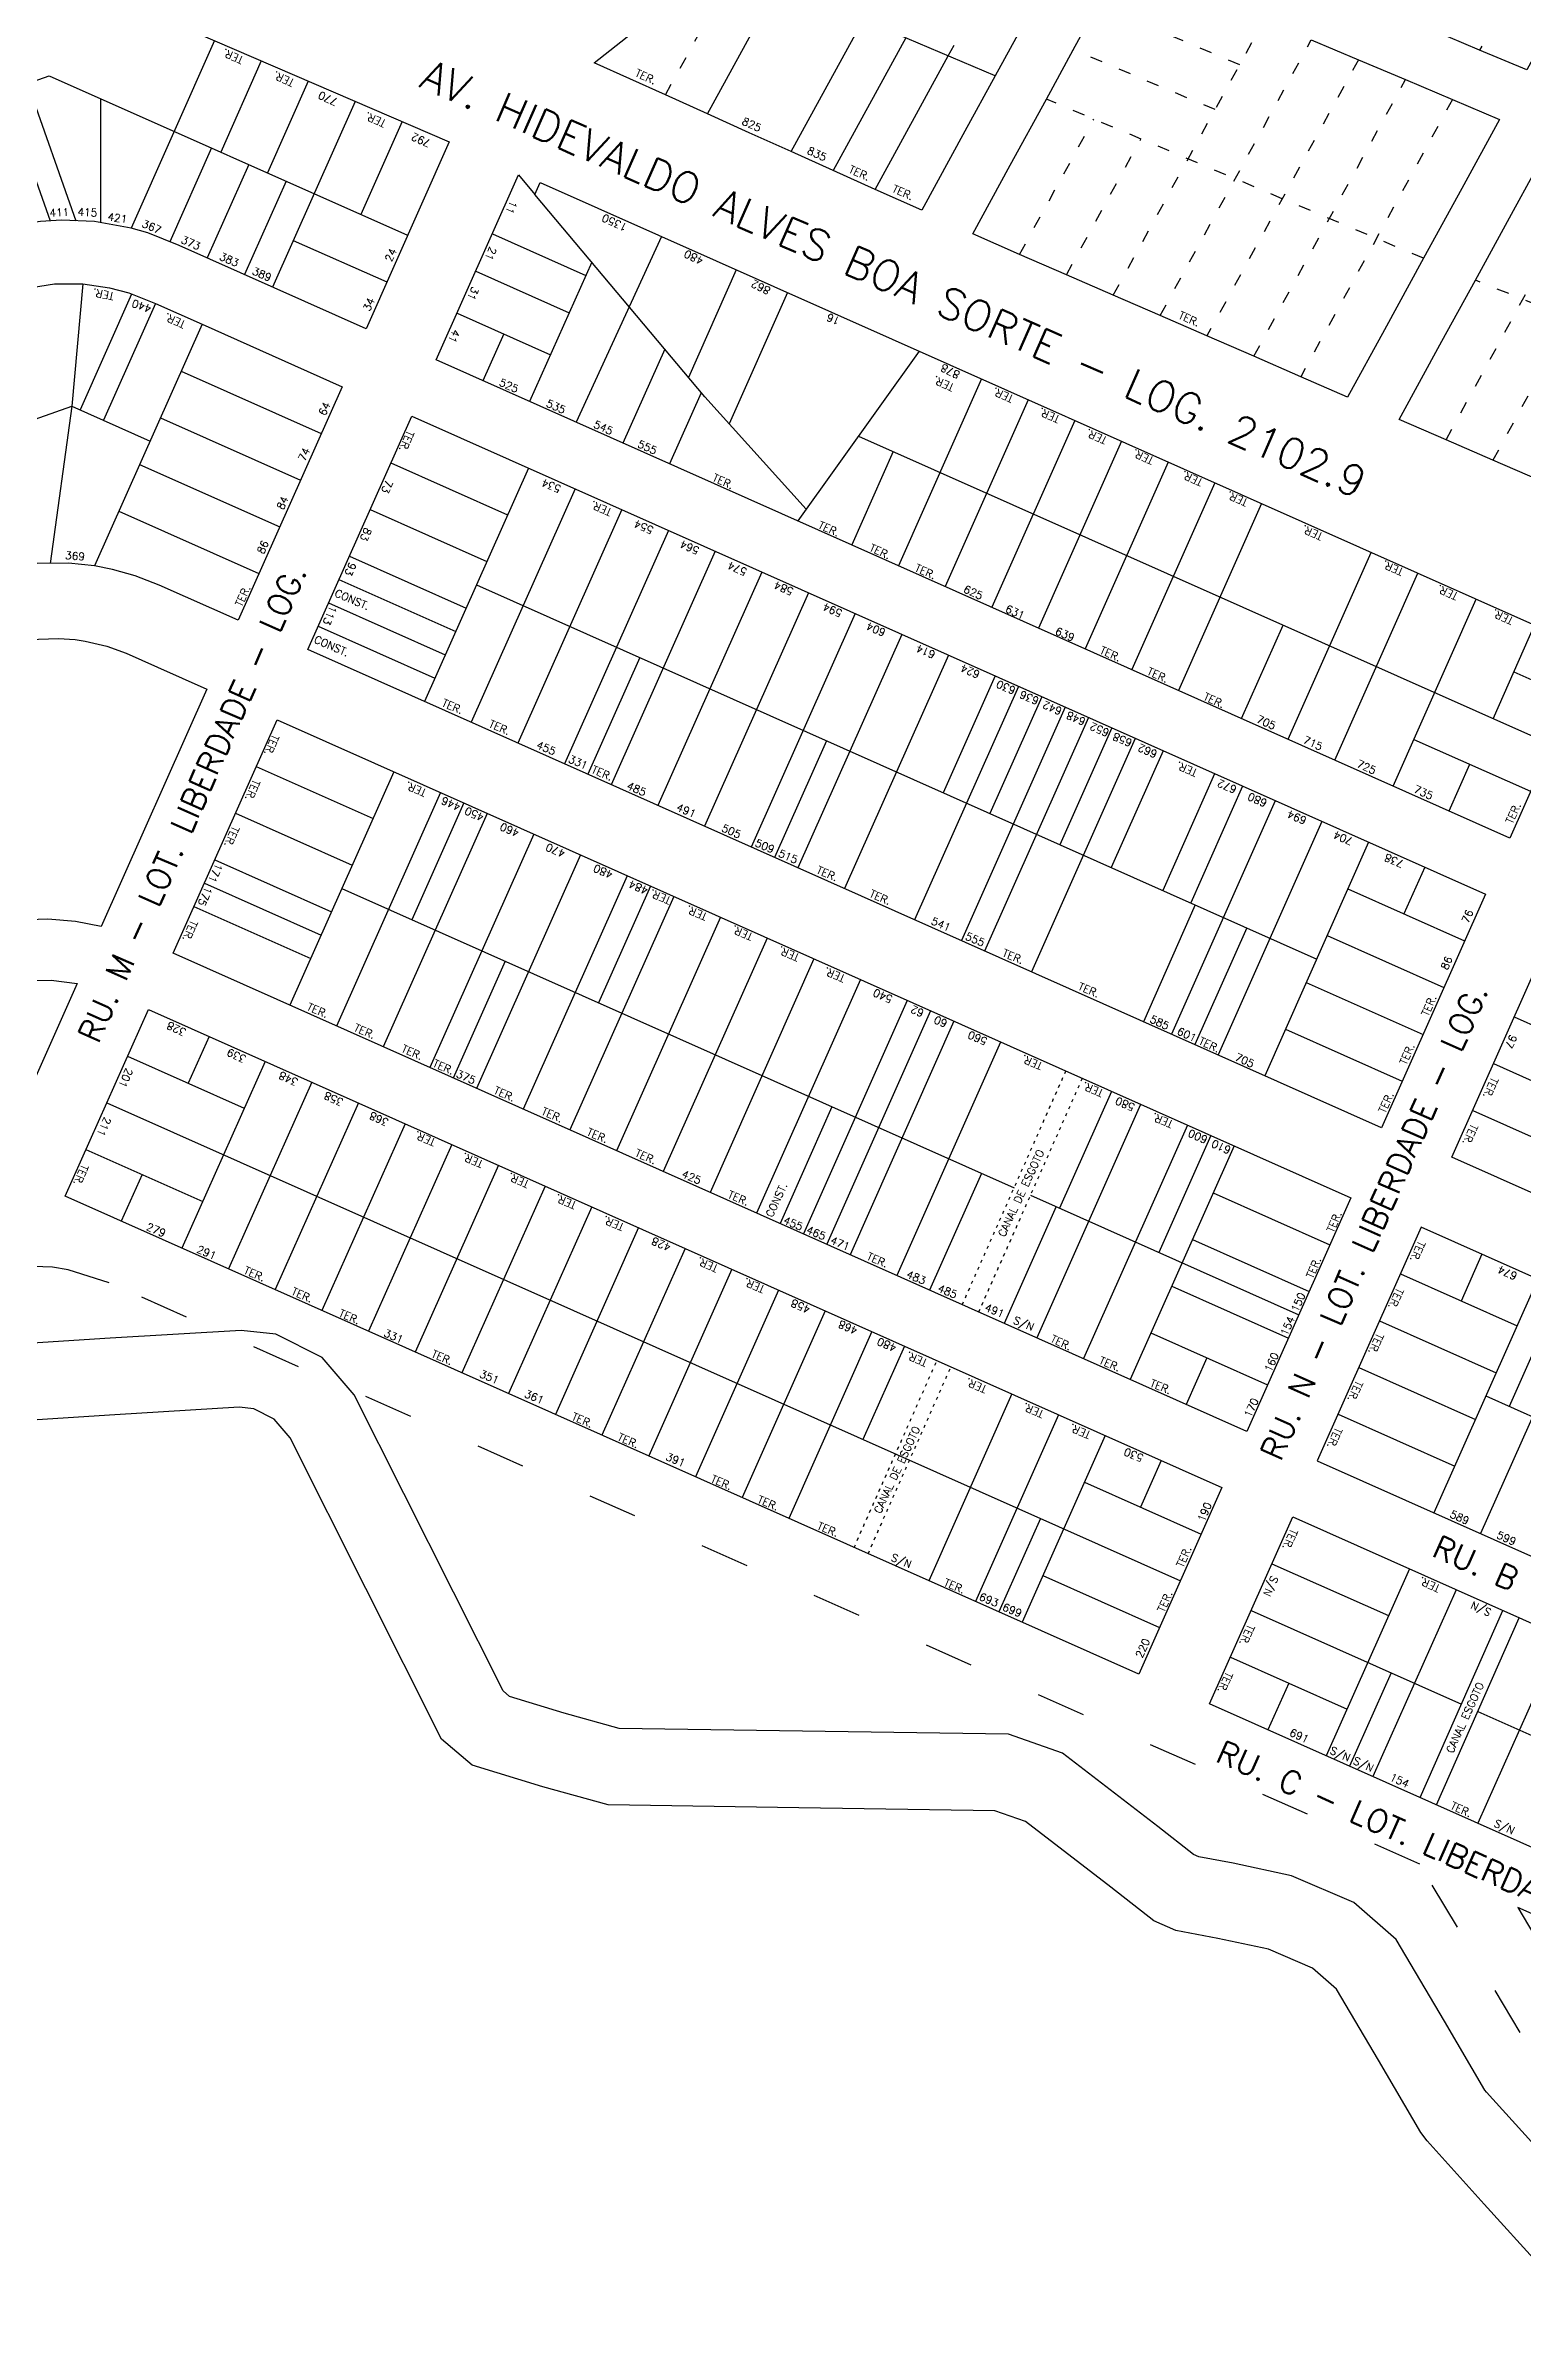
# Model space of a CAD drawing. Extents: x 714896 to 749292, y 8417558 to 8447149.
# Drawn here: x 740977.2 to 741266.2, y 8423920.4 to 8424367.4 of the extents above; entities that cross this region are included whole.
import ezdxf

# ---------------------------------------------------------------- set-up
doc = ezdxf.new("R2010")
doc.units = 0
doc.header["$MEASUREMENT"] = 0
doc.linetypes.add('ACAD_ISO03W100', pattern=[30, 12, -18])
for name, color, linetype in [('LOTE', 7, 'CONTINUOUS'), ('NUM-PORTA', 7, 'CONTINUOUS'), ('QUADRA', 6, 'CONTINUOUS'), ('REFERENCIA', 7, 'CONTINUOUS'), ('TEXTO', 7, 'CONTINUOUS'), ('TEXTODERUA', 3, 'CONTINUOUS')]:
    doc.layers.add(name, color=color, linetype=linetype)
doc.styles.add('ROMANS', font='ROMANS.SHX', dxfattribs={"height": 1.5})

msp = doc.modelspace()

# ---------------------------------------------------------------- linework, layer by layer
at = {"layer": 'LOTE', "color": 7}
for p, q in [((741010.22, 8424368.38, 517.5), (740993.9, 8424331.72, 517.5)), ((740778.8, 8424291.36, 517.5), (740977.9, 8424361.51, 517.5)), ((740977.9, 8424361.51, 517.5), (741048, 8424330.3, 517.5)), ((741019.4, 8424364.42, 517.5), (741011.46, 8424346.57, 517.5)), ((741028.59, 8424360.46, 517.5), (741020.59, 8424342.51, 517.5)), ((740969.16, 8424358.43, 517.5), (740978.08, 8424333.11, 517.5)), ((740973.62, 8424360, 517.5), (740983.08, 8424333.15, 517.5)), ((741037.77, 8424356.5, 517.5), (741021.59, 8424320.17, 517.5)), ((741046.95, 8424352.54, 517.5), (741038.86, 8424334.37, 517.5)), ((741009.63, 8424347.39, 517.5), (741001.47, 8424329.05, 517.5)), ((741016.94, 8424344.13, 517.5), (741008.8, 8424325.86, 517.5)), ((741024.25, 8424340.88, 517.5), (741016.11, 8424322.61, 517.5)), ((741106.2, 8424298.67, 517.5), (741072.94, 8424338.31, 517.5)), ((741025.66, 8424329.3, 517.5), (741043.93, 8424321.17, 517.5)), ((741064.61, 8424330.59, 517.5), (741082.88, 8424322.46, 517.5)), ((741097.73, 8424330.08, 517.5), (741081.04, 8424293.73, 517.5)), ((741084.05, 8424325.07, 517.5), (741071.9, 8424297.79, 517.5)), ((740984.45, 8424320.79, 517.5), (740982.31, 8424296.87, 517.5)), ((741061.36, 8424323.29, 517.5), (741079.63, 8424315.15, 517.5)), ((741112.35, 8424323.57, 517.5), (741102.97, 8424302.51, 517.5)), ((740994.02, 8424318.81, 517.5), (740983.93, 8424296.14, 517.5)), ((740998.66, 8424316.95, 517.5), (740988.49, 8424294.11, 517.5)), ((741122.4, 8424319.1, 517.5), (741110.96, 8424293.4, 517.5)), ((741007.79, 8424312.89, 517.5), (740986.75, 8424265.62, 517.5)), ((741057.7, 8424315.06, 517.5), (741075.97, 8424306.93, 517.5)), ((741066.83, 8424311, 517.5), (741062.77, 8424301.86, 517.5)), ((741098.35, 8424308.02, 517.5), (741090.17, 8424289.66, 517.5)), ((741148.17, 8424307.62, 517.5), (741124.41, 8424274.42, 517.5)), ((741003.72, 8424303.75, 517.5), (741031.13, 8424291.55, 517.5)), ((741160.34, 8424302.2, 517.5), (741144.07, 8424265.66, 517.5)), ((741105.5, 8424299.5, 517.5), (741099.31, 8424285.59, 517.5)), ((741126.05, 8424276.72, 517.5), (741106.2, 8424298.67, 517.5)), ((741169.48, 8424298.14, 517.5), (741153.21, 8424261.59, 517.5)), ((740818.48, 8424239.14, 517.5), (740982.31, 8424296.87, 517.5)), ((740982.31, 8424296.87, 517.5), (740978.07, 8424266.11, 517.5)), ((740982.31, 8424296.87, 517.5), (740997.62, 8424290.05, 517.5)), ((740999.66, 8424294.61, 517.5), (741027.06, 8424282.41, 517.5)), ((741178.61, 8424294.07, 517.5), (741162.34, 8424257.53, 517.5)), ((741136.29, 8424291.02, 517.5), (741271.88, 8424230.65, 517.5)), ((741187.75, 8424290, 517.5), (741171.48, 8424253.46, 517.5)), ((740995.59, 8424285.48, 517.5), (741023, 8424273.28, 517.5)), ((741044.77, 8424285.79, 517.5), (741067.61, 8424275.63, 517.5)), ((741071.67, 8424284.76, 517.5), (741051.34, 8424239.08, 517.5)), ((741143.07, 8424288, 517.5), (741134.94, 8424269.73, 517.5)), ((741196.88, 8424285.93, 517.5), (741180.61, 8424249.39, 517.5)), ((741080.81, 8424280.69, 517.5), (741060.47, 8424235.02, 517.5)), ((741206.02, 8424281.87, 517.5), (741189.75, 8424245.33, 517.5)), ((740991.52, 8424276.34, 517.5), (741018.93, 8424264.14, 517.5)), ((741040.7, 8424276.66, 517.5), (741063.54, 8424266.49, 517.5)), ((741089.95, 8424276.63, 517.5), (741069.61, 8424230.95, 517.5)), ((741215.16, 8424277.8, 517.5), (741198.89, 8424241.26, 517.5)), ((741099.08, 8424272.56, 517.5), (741078.74, 8424226.88, 517.5)), ((741036.63, 8424267.52, 517.5), (741059.47, 8424257.35, 517.5)), ((741108.22, 8424268.49, 517.5), (741087.88, 8424222.81, 517.5)), ((741220.35, 8424231.7, 517.5), (741236.62, 8424268.24, 517.5)), ((741034.6, 8424262.95, 517.5), (741057.44, 8424252.79, 517.5)), ((741061.51, 8424261.92, 517.5), (741225.94, 8424188.71, 517.5)), ((741117.35, 8424264.42, 517.5), (741097.01, 8424218.75, 517.5)), ((741229.49, 8424227.63, 517.5), (741245.76, 8424264.17, 517.5)), ((741032.57, 8424258.39, 517.5), (741055.41, 8424248.22, 517.5)), ((741126.49, 8424260.36, 517.5), (741106.15, 8424214.68, 517.5)), ((741240.91, 8424222.55, 517.5), (741257.18, 8424259.09, 517.5)), ((741030.53, 8424253.82, 517.5), (741053.37, 8424243.65, 517.5)), ((741135.62, 8424256.29, 517.5), (741115.29, 8424210.61, 517.5)), ((741211.22, 8424235.77, 517.5), (741219.35, 8424254.04, 517.5)), ((741260.46, 8424235.73, 517.5), (741268.6, 8424254.01, 517.5)), ((741144.76, 8424252.22, 517.5), (741124.42, 8424206.54, 517.5)), ((741093.48, 8424247.69, 517.5), (741083.31, 8424224.85, 517.5)), ((741153.89, 8424248.15, 517.5), (741133.56, 8424202.48, 517.5)), ((741163.03, 8424244.09, 517.5), (741152.86, 8424221.25, 517.5)), ((741264.53, 8424244.87, 517.5), (741275.95, 8424239.79, 517.5)), ((741167.6, 8424242.05, 517.5), (741147.26, 8424196.38, 517.5)), ((741172.16, 8424240.02, 517.5), (741162, 8424217.18, 517.5)), ((741176.73, 8424237.99, 517.5), (741156.4, 8424192.31, 517.5)), ((741181.3, 8424235.95, 517.5), (741160.96, 8424190.27, 517.5)), ((741130.02, 8424231.42, 517.5), (741119.85, 8424208.58, 517.5)), ((741190.44, 8424231.88, 517.5), (741170.1, 8424186.21, 517.5)), ((741185.87, 8424233.92, 517.5), (741175.7, 8424211.08, 517.5)), ((741244.98, 8424231.68, 517.5), (741267.81, 8424221.52, 517.5)), ((741018.42, 8424226.37, 517.5), (741041.26, 8424216.21, 517.5)), ((741195.92, 8424229.44, 517.5), (741185.75, 8424206.61, 517.5)), ((741251.87, 8424217.67, 517.5), (741255.94, 8424226.8, 517.5)), ((741045.33, 8424225.34, 517.5), (741024.99, 8424179.66, 517.5)), ((741205.97, 8424224.97, 517.5), (741195.8, 8424202.13, 517.5)), ((741211.45, 8424222.53, 517.5), (741201.28, 8424199.69, 517.5)), ((741014.35, 8424217.24, 517.5), (741037.19, 8424207.07, 517.5)), ((741054.46, 8424221.27, 517.5), (741034.12, 8424175.6, 517.5)), ((741063.6, 8424217.21, 517.5), (741043.26, 8424171.53, 517.5)), ((741059.03, 8424219.24, 517.5), (741048.86, 8424196.4, 517.5)), ((741217.84, 8424219.68, 517.5), (741197.5, 8424174.01, 517.5)), ((741072.73, 8424213.14, 517.5), (741052.39, 8424167.46, 517.5)), ((741226.98, 8424215.62, 517.5), (741206.64, 8424169.94, 517.5)), ((741081.87, 8424209.07, 517.5), (741061.53, 8424163.39, 517.5)), ((741236.11, 8424211.55, 517.5), (741215.78, 8424165.87, 517.5)), ((741010.28, 8424208.1, 517.5), (741033.12, 8424197.93, 517.5)), ((741091, 8424205, 517.5), (741070.67, 8424159.33, 517.5)), ((741247.08, 8424206.67, 517.5), (741243.01, 8424197.53, 517.5)), ((741008.25, 8424203.53, 517.5), (741031.09, 8424193.37, 517.5)), ((741035.16, 8424202.5, 517.5), (741166.72, 8424143.93, 517.5)), ((741100.14, 8424200.94, 517.5), (741079.8, 8424155.26, 517.5)), ((741095.57, 8424202.97, 517.5), (741085.4, 8424180.13, 517.5)), ((741202.19, 8424199.28, 517.5), (741192.02, 8424176.45, 517.5)), ((741232.05, 8424202.41, 517.5), (741254.88, 8424192.24, 517.5)), ((741006.22, 8424198.97, 517.5), (741029.06, 8424188.8, 517.5)), ((741109.27, 8424196.87, 517.5), (741088.94, 8424151.19, 517.5)), ((741212.24, 8424194.81, 517.5), (741202.07, 8424171.97, 517.5)), ((741118.41, 8424192.8, 517.5), (741098.07, 8424147.12, 517.5)), ((741227.98, 8424193.28, 517.5), (741250.82, 8424183.11, 517.5)), ((741067.13, 8424188.27, 517.5), (741056.96, 8424165.43, 517.5)), ((741127.54, 8424188.73, 517.5), (741107.21, 8424143.06, 517.5)), ((741136.68, 8424184.67, 517.5), (741116.34, 8424138.99, 517.5)), ((741223.91, 8424184.14, 517.5), (741246.75, 8424173.97, 517.5)), ((741145.82, 8424180.6, 517.5), (741125.48, 8424134.92, 517.5)), ((741150.38, 8424178.57, 517.5), (741130.07, 8424132.95, 517.5)), ((741264.6, 8424177.37, 517.5), (741287.44, 8424167.2, 517.5)), ((741009.16, 8424173.57, 517.5), (741005.09, 8424164.44, 517.5)), ((741154.95, 8424176.53, 517.5), (741134.61, 8424130.85, 517.5)), ((741164.09, 8424172.46, 517.5), (741143.75, 8424126.79, 517.5)), ((741219.84, 8424175.01, 517.5), (741242.68, 8424164.84, 517.5)), ((740993.22, 8424169.73, 517.5), (741016.06, 8424159.56, 517.5)), ((741020.12, 8424168.69, 517.5), (741003.85, 8424132.15, 517.5)), ((741260.53, 8424168.24, 517.5), (741283.37, 8424158.07, 517.5)), ((741029.26, 8424164.63, 517.5), (741012.99, 8424128.08, 517.5)), ((741038.4, 8424160.56, 517.5), (741022.13, 8424124.02, 517.5)), ((741131.08, 8424159.79, 517.5), (741120.91, 8424136.96, 517.5)), ((741191.49, 8424160.26, 517.5), (741171.16, 8424114.59, 517.5)), ((741185.77, 8424162.81, 517.5), (741175.61, 8424139.97, 517.5)), ((741256.47, 8424159.1, 517.5), (741279.3, 8424148.93, 517.5)), ((741047.53, 8424156.49, 517.5), (741031.26, 8424119.95, 517.5)), ((741200.63, 8424156.2, 517.5), (741180.29, 8424110.52, 517.5)), ((740985.08, 8424151.46, 517.5), (741007.92, 8424141.29, 517.5)), ((741056.67, 8424152.42, 517.5), (741040.4, 8424115.88, 517.5)), ((741209.76, 8424152.13, 517.5), (741189.43, 8424106.45, 517.5)), ((741205.2, 8424154.16, 517.5), (741195.03, 8424131.32, 517.5)), ((740996.05, 8424146.57, 517.5), (740991.98, 8424137.44, 517.5)), ((741065.8, 8424148.36, 517.5), (741049.53, 8424111.81, 517.5)), ((741160.35, 8424146.76, 517.5), (741150.18, 8424123.92, 517.5)), ((741074.94, 8424144.29, 517.5), (741058.67, 8424107.75, 517.5)), ((741169.91, 8424142.5, 517.5), (741222.43, 8424119.12, 517.5)), ((741205.7, 8424142.99, 517.5), (741228.53, 8424132.82, 517.5)), ((741084.07, 8424140.22, 517.5), (741067.8, 8424103.68, 517.5)), ((741174.93, 8424140.27, 517.5), (741164.76, 8424117.43, 517.5)), ((741093.21, 8424136.15, 517.5), (741076.94, 8424099.61, 517.5)), ((741201.63, 8424133.86, 517.5), (741224.47, 8424123.69, 517.5)), ((741102.34, 8424132.09, 517.5), (741086.07, 8424095.55, 517.5)), ((741111.48, 8424128.02, 517.5), (741095.21, 8424091.48, 517.5)), ((741258.26, 8424130.94, 517.5), (741254.19, 8424121.8, 517.5)), ((741120.61, 8424123.95, 517.5), (741104.34, 8424087.41, 517.5)), ((741197.56, 8424124.72, 517.5), (741220.4, 8424114.55, 517.5)), ((741242.32, 8424127.09, 517.5), (741265.16, 8424116.92, 517.5)), ((741269.22, 8424126.06, 517.5), (741248.89, 8424080.38, 517.5)), ((741273.79, 8424124.02, 517.5), (741263.62, 8424101.18, 517.5)), ((741129.75, 8424119.89, 517.5), (741113.48, 8424083.34, 517.5)), ((741278.36, 8424121.99, 517.5), (741258.02, 8424076.31, 517.5)), ((741138.89, 8424115.82, 517.5), (741122.62, 8424079.28, 517.5)), ((741193.49, 8424115.59, 517.5), (741216.33, 8424105.42, 517.5)), ((741238.25, 8424117.95, 517.5), (741261.09, 8424107.78, 517.5)), ((741145.28, 8424112.97, 517.5), (741137.15, 8424094.7, 517.5)), ((741204.46, 8424110.71, 517.5), (741200.39, 8424101.57, 517.5)), ((741234.18, 8424108.82, 517.5), (741257.02, 8424098.65, 517.5)), ((741166.29, 8424103.62, 517.5), (741150.02, 8424067.07, 517.5)), ((741259.06, 8424103.22, 517.5), (741327.57, 8424072.71, 517.5)), ((741175.43, 8424099.55, 517.5), (741159.16, 8424063.01, 517.5)), ((741230.12, 8424099.68, 517.5), (741252.96, 8424089.51, 517.5)), ((741184.56, 8424095.48, 517.5), (741168.29, 8424058.94, 517.5)), ((741195.52, 8424090.6, 517.5), (741191.46, 8424081.46, 517.5)), ((741180.49, 8424086.35, 517.5), (741203.33, 8424076.18, 517.5)), ((741171.86, 8424079.24, 517.5), (741163.73, 8424060.97, 517.5)), ((741217.19, 8424070.41, 517.5), (741240.02, 8424060.24, 517.5)), ((741172.36, 8424068.07, 517.5), (741195.2, 8424057.91, 517.5)), ((741244.09, 8424069.38, 517.5), (741227.82, 8424032.84, 517.5)), ((741253.23, 8424065.31, 517.5), (741236.96, 8424028.77, 517.5)), ((741213.12, 8424061.28, 517.5), (741254.29, 8424042.94, 517.5)), ((741209.05, 8424052.14, 517.5), (741231.89, 8424041.97, 517.5)), ((741273.78, 8424056.16, 517.5), (741257.51, 8424019.62, 517.5)), ((741240.52, 8424049.07, 517.5), (741232.39, 8424030.8, 517.5)), ((741220.47, 8424047.06, 517.5), (741216.4, 8424037.92, 517.5)), ((741257.49, 8424041.52, 517.5), (741308.13, 8424018.97, 517.5))]:
    msp.add_line(p, q, dxfattribs=at)
at = {"layer": 'LOTE', "color": 7, "ltscale": 0.2}
for points in [[(741106.69, 8424354.06), (741135.36, 8424406.34)], [(741123.1, 8424346.67), (741151.94, 8424399.34)], [(741163.03, 8424361.53), (741137.21, 8424372.43)], [(741145.51, 8424368.92), (741131.31, 8424342.97)], [(741139.52, 8424339.28), (741153.81, 8424365.42)]]:
    msp.add_lwpolyline(points, dxfattribs=at)
at = {"layer": 'LOTE', "color": 7, "linetype": 'ACAD_ISO03W100', "ltscale": 0.2}
for points in [[(741153.81, 8424365.42), (741168.52, 8424392.34)], [(741269.78, 8424388.38), (741257.83, 8424366.55)], [(741098.48, 8424357.75), (741112.3, 8424382.94)], [(741210.87, 8424363.66), (741183.11, 8424375.38)], [(741186.13, 8424318.58), (741215.68, 8424372.43)], [(741206.06, 8424354.89), (741178.31, 8424366.6)], [(741195.3, 8424314.6), (741224.89, 8424368.54)], [(741234.11, 8424364.65), (741204.47, 8424310.61)], [(741213.64, 8424306.63), (741243.32, 8424360.76)], [(741246.85, 8424325.8), (741173.04, 8424356.95)], [(741252.53, 8424356.87), (741222.82, 8424302.64)], [(741167.78, 8424326.55), (741182.32, 8424353.03)], [(741176.96, 8424322.56), (741191.54, 8424349.14)], [(741251.25, 8424290.29), (741281.11, 8424344.81)], [(741290.32, 8424340.92), (741260.42, 8424286.3)], [(741341.49, 8424287.64), (741257, 8424321.51)]]:
    msp.add_lwpolyline(points, dxfattribs=at)
at = {"layer": 'LOTE', "color": 7, "elevation": 517.5}
for points in [[(740987.99, 8424332.78), (740987.99, 8424357.02)], [(740989.15, 8424160.59), (741080.51, 8424119.92), (741199.27, 8424067.04)], [(741246.18, 8424024.66), (741262.4, 8424061.22)], [(741249.38, 8424023.24), (741265.6, 8424059.8)]]:
    msp.add_lwpolyline(points, dxfattribs=at)
at = {"layer": 'LOTE', "color": 7, "linetype": 'ACAD_ISO03W100', "ltscale": 0.8, "elevation": 517.5}
msp.add_lwpolyline([(741491.8, 8423561.39), (741470.72, 8423585.84), (741430.16, 8423632.98), (741347.93, 8423683.63), (741322.26, 8423720.63), (741311.9, 8423874.22), (741290.32, 8423937.43), (741246.1, 8424011.65), (740989.61, 8424125.38), (740981.61, 8424127.92), (740978.56, 8424128.39), (740972.92, 8424128.62), (740965.95, 8424127.74), (740961.52, 8424126.47), (740841.76, 8424084.07), (740745.02, 8424049.82), (740628.04, 8424128.08), (740566.54, 8424169.23)], dxfattribs=at)
at = {"layer": 'LOTE', "color": 7, "linetype": 'ACAD_ISO03W100', "ltscale": 0.05, "elevation": 517.5}
for points in [[(741156.58, 8424121.08), (741176.85, 8424166.78)], [(741180.05, 8424165.36), (741159.78, 8424119.65)], [(741135.41, 8424073.58), (741151.62, 8424110.15)], [(741138.15, 8424072.36), (741154.36, 8424108.93)]]:
    msp.add_lwpolyline(points, dxfattribs=at)
at = {"layer": 'QUADRA', "color": 6}
for points, elevation in [([(740850.42, 8424437.31), (741056.13, 8424348.58), (741039.92, 8424312.01), (741003.32, 8424328.3), (740997.19, 8424330.76), (740993.9, 8424331.72), (740986.77, 8424333), (740980.29, 8424333.26), (740976.18, 8424332.99), (740973.39, 8424332.61), (740966.32, 8424330.9), (740956.88, 8424327.6), (740775.92, 8424263.38), (740770.79, 8424277.85), (740850.42, 8424437.31)], 519.21), ([(741263.75, 8424212.38), (741053.63, 8424305.93), (741069.75, 8424342.13), (741072.94, 8424338.31), (741073.98, 8424340.65), (741280.02, 8424248.92), (741263.75, 8424212.38)], 517.5), ([(740796.61, 8424204.93), (740779.99, 8424252.09), (740961.08, 8424315.89), (740969.12, 8424318.73), (740973.19, 8424319.91), (740978.94, 8424320.78), (740984.45, 8424320.79), (740989.69, 8424320.05), (740993.45, 8424319.04), (740998.66, 8424316.95), (741007.79, 8424312.89), (741035.2, 8424300.68), (741014.86, 8424255.01), (740999.41, 8424261.88), (740994.74, 8424263.69), (740990.26, 8424264.94), (740986.75, 8424265.62), (740981.64, 8424266.14), (740975.56, 8424266.08), (740968.39, 8424265.05), (740966.87, 8424264.69), (740958.83, 8424262.09), (740796.61, 8424204.93)], 517.5), ([(741028.5, 8424249.25), (741048.84, 8424294.93), (741258.95, 8424201.38), (741238.61, 8424155.7), (741028.5, 8424249.25)], 517.5), ([(740952.09, 8424191.02), (740935.47, 8424238.18), (740967.4, 8424249.43), (740971.36, 8424250.57), (740975.79, 8424251.26), (740979.68, 8424251.41), (740982.99, 8424251.19), (740984.92, 8424250.92), (740989.14, 8424249.92), (740992.96, 8424248.52), (740999.09, 8424245.79), (741008.71, 8424241.51), (740988.05, 8424195.09), (740983, 8424196.05), (740977.62, 8424196.49), (740971.97, 8424196.33), (740969.03, 8424195.99), (740963.73, 8424194.92), (740958.95, 8424193.44), (740952.09, 8424191.02)], 517.5), ([(741002.15, 8424189.83), (741022.49, 8424235.51), (741232.6, 8424141.96), (741212.27, 8424096.28), (741002.15, 8424189.83)], 517.5), ([(741252.4, 8424149.97), (741272.73, 8424195.64), (741489.7, 8424099.04), (741469.37, 8424053.37), (741252.4, 8424149.97)], 517.5), ([(740835.65, 8424094.64), (740822.36, 8424132.37), (740963.62, 8424182.14), (740966.81, 8424183.2), (740970.81, 8424184.11), (740974.46, 8424184.52), (740978.3, 8424184.55), (740983.35, 8424183.92), (740963.47, 8424139.28), (740957.22, 8424137.47), (740835.65, 8424094.64)], 517.5), ([(740981.02, 8424142.32), (740997.29, 8424178.86), (741207.4, 8424085.31), (741191.13, 8424048.77), (740981.02, 8424142.32)], 517.5), ([(741443.02, 8423993.95), (741463.35, 8424039.62), (741246.39, 8424136.22), (741226.05, 8424090.55), (741443.02, 8423993.95)], 517.5), ([(741204.98, 8424043), (741221.25, 8424079.55), (741438.22, 8423982.95), (741421.95, 8423946.4), (741204.98, 8424043)], 517.5)]:
    msp.add_lwpolyline(points, close=True, dxfattribs=dict(at, elevation=elevation))
at = {"layer": 'QUADRA'}
for points in [[(741267.05, 8424362.66), (741257.83, 8424366.55), (741248.62, 8424370.44), (741239.41, 8424374.33), (741230.19, 8424378.22), (741220.98, 8424382.11), (741206.48, 8424388.22), (741193.19, 8424393.84), (741198.46, 8424403.49), (741203.26, 8424412.27), (741208.05, 8424421.04), (741212.85, 8424429.82), (741218.02, 8424439.28), (741230.95, 8424433.4), (741245.36, 8424426.86), (741254.46, 8424422.72), (741263.56, 8424418.58), (741272.67, 8424414.44), (741281.77, 8424410.3), (741290.87, 8424406.16), (741284.11, 8424393.81), (741279.06, 8424384.59), (741272.77, 8424373.12), (741267.05, 8424362.66)], [(741148.65, 8424335.2), (741139.52, 8424339.28), (741131.31, 8424342.97), (741123.1, 8424346.67), (741114.9, 8424350.36), (741106.69, 8424354.06), (741098.48, 8424357.75), (741084.57, 8424364.02), (741096.22, 8424373.27), (741109.76, 8424384.01), (741116.87, 8424389.66), (741123.7, 8424411.26), (741135.36, 8424406.34), (741143.65, 8424402.84), (741151.94, 8424399.34), (741160.23, 8424395.84), (741168.52, 8424392.34), (741177.74, 8424388.45), (741170.69, 8424375.55), (741163.03, 8424361.53), (741157.1, 8424350.67), (741148.65, 8424335.2)]]:
    msp.add_lwpolyline(points, close=True, dxfattribs=at)
for points in [[(741224.89, 8424368.54), (741234.11, 8424364.65), (741243.32, 8424360.76), (741252.53, 8424356.87), (741261.75, 8424352.98), (741254.32, 8424339.43), (741246.85, 8424325.8), (741239.19, 8424311.81), (741231.99, 8424298.66), (741231.99, 8424298.66), (741222.82, 8424302.64), (741213.64, 8424306.63), (741204.47, 8424310.61), (741195.3, 8424314.6), (741186.13, 8424318.58), (741176.96, 8424322.56), (741167.78, 8424326.55), (741158.65, 8424330.61), (741165.98, 8424344.03), (741173.04, 8424356.95), (741178.31, 8424366.6), (741183.11, 8424375.38)], [(741269.6, 8424282.33), (741260.42, 8424286.3), (741251.25, 8424290.29), (741242.08, 8424294.27), (741250.46, 8424309.58), (741257, 8424321.51), (741264.48, 8424335.16), (741271.9, 8424348.7)]]:
    msp.add_lwpolyline(points, dxfattribs=at)
at = {"layer": 'QUADRA', "color": 6}
msp.add_lwpolyline([(741401.07, 8423899.17), (741417.34, 8423935.71), (741265.31, 8424003.13), (741300.51, 8423943.76), (741401.07, 8423899.17)], close=True, dxfattribs=at)
at = {"layer": 'REFERENCIA', "color": 120, "elevation": 517.5}
for points in [[(741269.85, 8423955.19), (741259.17, 8423967), (741258.87, 8423967.4), (741250.93, 8423980.88), (741241.52, 8423996.86), (741233.23, 8424004.14), (741221.03, 8424009.35), (741209.57, 8424011.8), (741202.88, 8424013.06), (741201.86, 8424013.52), (741194.82, 8424018.96), (741176.2, 8424033.35), (741165.64, 8424037.04), (741089.44, 8424038.17), (741078.68, 8424041.14), (741068, 8424044.43), (741066.7, 8424045.54), (741037.59, 8424103.42), (741031.32, 8424110.74), (741022.24, 8424115.32), (741015.44, 8424116.05), (740989.79, 8424114.51), (740966.44, 8424113)], [(741269.58, 8423933.13), (741258.73, 8423945.13), (741247.54, 8423957.5), (741246.34, 8423959.13), (741238.01, 8423973.27), (741229.82, 8423987.17), (741225.13, 8423991.29), (741216.48, 8423994.99), (741206.61, 8423997.09), (741198.35, 8423998.65), (741194.1, 8424000.56), (741185.65, 8424007.09), (741168.95, 8424019.99), (741162.98, 8424022.08), (741124.62, 8424022.65), (741087.3, 8424023.2), (741074.47, 8424026.74), (741060.65, 8424031), (741054.67, 8424036.07), (741025.02, 8424095.05), (741021.89, 8424098.7), (741017.92, 8424100.7), (741015.09, 8424101), (740990.73, 8424099.54), (740967.4, 8424098.03)]]:
    msp.add_lwpolyline(points, dxfattribs=at)

# ---------------------------------------------------------------- texts
at = {"layer": 'NUM-PORTA', "style": 'ROMANS'}
for s, rotation, p in [('770', 155.8016, (741034.5, 8424356.93, 517.5)), ('825', 335.945, (741113.3, 8424352.08)), ('792', 155.8016, (741052.69, 8424348.83, 517.5)), ('835', 335.945, (741126.08, 8424346.33)), ('411', 2.4017, (740977.96, 8424333.95, 517.5)), ('415', 358.0738, (740983.42, 8424334.11, 517.5)), ('421', 352.209, (740989.23, 8424333.22, 517.5)), ('11', 245.9249, (741068.19, 8424337.24, 517.5)), ('367', 336.5706, (740995.87, 8424332.04, 517.5)), ('373', 336.5706, (741003.53, 8424328.89, 517.5)), ('383', 336.5706, (741011.03, 8424325.61, 517.5)), ('24', 65.8016, (741044.89, 8424324.99, 517.5)), ('21', 245.9249, (741064.16, 8424328.19, 517.5)), ('389', 336.5706, (741017.46, 8424322.75, 517.5)), ('31', 245.9249, (741060.69, 8424320.39, 517.5)), ('440', 161.1036, (740998.03, 8424316.55)), ('34', 65.8016, (741040.6, 8424315.3, 517.5)), ('41', 245.9249, (741056.98, 8424312.04, 517.5)), ('525', 335.9249, (741065.79, 8424301, 517.5)), ('535', 335.9249, (741075, 8424296.9, 517.5)), ('64', 65.8016, (741031.91, 8424294.88, 517.5)), ('545', 335.9249, (741084.27, 8424292.77, 517.5)), ('555', 335.9249, (741092.89, 8424288.93, 517.5)), ('74', 65.8016, (741027.93, 8424285.95, 517.5)), ('73', 246.7332, (741043.84, 8424282.6, 517.5)), ('84', 65.8016, (741023.71, 8424276.47, 517.5)), ('83', 246.7332, (741039.68, 8424273.25, 517.5)), ('369', 355.6736, (740980.97, 8424266.97, 517.5)), ('86', 65.8016, (741019.86, 8424267.82, 517.5)), ('93', 246.7332, (741036.65, 8424266.45, 517.5)), ('625', 335.9249, (741156.66, 8424260.54, 517.5)), ('631', 335.9249, (741164.85, 8424256.67, 517.5)), ('113', 246.7332, (741032.9, 8424258.02, 517.5)), ('639', 335.9249, (741174.61, 8424252.33, 517.5)), ('705', 335.9249, (741214, 8424235.1, 517.5)), ('455', 336.7332, (741073.09, 8424230.05, 517.5)), ('652', 156.7332, (741185.5, 8424233.53, 517.5)), ('658', 156.7332, (741189.98, 8424231.53, 517.5)), ('662', 156.7332, (741194.9, 8424229.35, 517.5)), ('715', 335.9249, (741223.14, 8424231.03, 517.5)), ('331', 336.7332, (741079.33, 8424227.27, 517.5)), ('725', 335.9249, (741233.62, 8424226.37, 517.5)), ('485', 336.7332, (741090.78, 8424222.04, 517.5)), ('672', 156.7332, (741210.46, 8424222.41, 517.5)), ('735', 335.9249, (741244.78, 8424221.4, 517.5)), ('446', 156.7332, (741058.58, 8424219, 517.5)), ('450', 156.7332, (741063.15, 8424216.97, 517.5)), ('491', 336.7332, (741100.49, 8424217.82, 517.5)), ('680', 156.7332, (741216.4, 8424219.77, 517.5)), ('694', 156.7332, (741224.12, 8424216.34, 517.5)), ('460', 156.7332, (741070.06, 8424213.89, 517.5)), ('505', 336.7332, (741109.33, 8424213.78, 517.5)), ('704', 156.7332, (741233.18, 8424212.3, 517.5)), ('470', 156.7332, (741079.02, 8424209.9, 517.5)), ('509', 336.7332, (741115.87, 8424210.87, 517.5)), ('515', 336.7332, (741120.44, 8424208.83, 517.5)), ('738', 156.7332, (741243.15, 8424207.86, 517.5)), ('171', 246.7332, (741010.49, 8424207.6, 517.5)), ('480', 156.7332, (741088.35, 8424205.75, 517.5)), ('484', 156.7332, (741095.26, 8424202.67, 517.5)), ('175', 246.7332, (741008.46, 8424203.03, 517.5)), ('541', 336.7332, (741150.34, 8424195.59, 517.5)), ('76', 66.7332, (741255.62, 8424195.59, 517.5)), ('555', 336.7332, (741157.02, 8424192.62, 517.5)), ('86', 66.7332, (741251.55, 8424186.45, 517.5)), ('540', 156.7332, (741143.08, 8424181.42, 517.5)), ('62', 156.7332, (741149.26, 8424178.67, 517.5)), ('60', 156.7332, (741153.83, 8424176.63, 517.5)), ('585', 335.1133, (741193.13, 8424176.42, 517.5)), ('560', 156.7332, (741161.63, 8424173.16, 517.5)), ('601', 335.1133, (741198.46, 8424174.05, 517.5)), ('97', 245.643, (741263.82, 8424174.04, 517.5)), ('705', 335.1133, (741209.78, 8424169.01, 517.5)), ('201', 246.7332, (740992.95, 8424167.52, 517.5)), ('375', 336.7332, (741057.38, 8424165.69, 517.5)), ('580', 156.7332, (741190.49, 8424160.25, 517.5)), ('211', 246.7332, (740988.69, 8424157.96, 517.5)), ('600', 156.7332, (741204.74, 8424153.91, 517.5)), ('610', 156.7332, (741209.31, 8424151.88, 517.5)), ('425', 336.7332, (741101.53, 8424146.11, 517.5)), ('279', 336.7332, (740996.73, 8424135.78, 517.5)), ('455', 337.4489, (741121.42, 8424137.02, 1035.01)), ('291', 336.7332, (741006.61, 8424131.37, 517.5)), ('428', 156.7332, (741099.73, 8424132.83, 517.5)), ('465', 337.4489, (741125.92, 8424135.15, 1035.01)), ('471', 337.4489, (741130.61, 8424133.1, 517.5)), ('674', 155.643, (741265.34, 8424127.19, 517.5)), ('483', 337.4489, (741145.49, 8424126.46, 1035.01)), ('485', 337.4489, (741151.63, 8424123.73, 1035.01)), ('458', 156.7332, (741127, 8424120.69, 517.5)), ('491', 337.4489, (741160.85, 8424119.96, 517.5)), ('150', 65.643, (741222.22, 8424119.5, 517.5)), ('331', 336.7332, (741043.22, 8424114.98, 517.5)), ('468', 156.7332, (741136.28, 8424116.56, 517.5)), ('480', 156.7332, (741143.87, 8424113.18, 517.5)), ('S/N', 337.4489, (741166.42, 8424117.48, 517.5)), ('154', 65.643, (741220.15, 8424114.86, 517.5)), ('160', 65.643, (741217, 8424107.77, 517.5)), ('351', 337.4489, (741061.96, 8424106.99, 517.5)), ('361', 337.4489, (741070.74, 8424103.08, 517.5)), ('170', 65.643, (741213.03, 8424098.86, 517.5)), ('391', 337.4489, (741098.4, 8424090.77, 517.5)), ('530', 157.4489, (741192.18, 8424091.64, 1035.01)), ('190', 66.7332, (741203.94, 8424078.47, 517.5)), ('589', 335.643, (741251.86, 8424079.57, 517.5)), ('599', 335.643, (741261.03, 8424075.49, 517.5)), ('S/N', 337.4489, (741142.47, 8424071.07, 517.5)), ('S/N', 245.643, (741217.11, 8424068.21, 517.5)), ('693', 337.4489, (741159.73, 8424063.39, 517.5)), ('699', 337.4489, (741164.3, 8424061.36, 517.5)), ('S/N', 155.643, (741260.29, 8424061.41, 517.5)), ('220', 65.643, (741191.77, 8424051.82, 517.5)), ('691', 335.643, (741220.47, 8424036.85, 517.5)), ('S/N', 335.643, (741228.36, 8424033.34, 517.5)), ('S/N', 335.643, (741232.92, 8424031.31, 517.5)), ('154', 335.643, (741240.09, 8424028.11, 517.5)), ('S/N', 335.643, (741260.49, 8424019.09, 517.5))]:
    msp.add_text(s, height=1.5, rotation=rotation, dxfattribs=at).set_placement(p)
at = {"layer": 'NUM-PORTA', "color": 7, "style": 'ROMANS'}
for s, height, rotation, p in [('1350', 1.5, 155.7338, (741091.17, 8424332.4, 517.5)), ('480', 1.5, 153.9446, (741106.08, 8424325.81, 517.5)), ('862', 1.5, 153.9446, (741119.2, 8424319.96, 517.5)), ('16', 1.5, 157.4082, (741132.81, 8424314.08, 517.5)), ('878', 1.5, 153.9446, (741156.29, 8424303.52, 517.5)), ('534', 1.489, 156.7396, (741078.19, 8424281.21, 517.5)), ('554', 1.489, 156.7396, (741096.29, 8424273.15, 517.5)), ('564', 1.489, 156.7396, (741105.26, 8424269.16, 517.5)), ('574', 1.489, 156.7396, (741114.59, 8424265, 517.5)), ('584', 1.489, 156.7396, (741123.68, 8424261.16, 517.5)), ('594', 1.489, 156.7396, (741133.23, 8424256.91, 517.5)), ('604', 1.489, 156.7396, (741141.75, 8424253.12, 517.5)), ('614', 1.489, 156.7396, (741151.48, 8424248.79, 517.5)), ('624', 1.489, 156.7396, (741160.17, 8424244.92, 517.5)), ('630', 1.489, 156.7396, (741167.18, 8424241.8, 517.5)), ('636', 1.489, 156.7396, (741171.75, 8424239.76, 517.5)), ('642', 1.489, 156.7396, (741176.26, 8424237.75, 517.5)), ('648', 1.489, 156.7396, (741180.88, 8424235.7, 517.5)), ('328', 1.489, 155.2178, (741004.83, 8424174.91, 517.5)), ('339', 1.489, 155.2178, (741016.57, 8424169.68, 517.5)), ('348', 1.489, 155.2178, (741026.74, 8424165.15, 517.5)), ('358', 1.489, 155.2178, (741035.6, 8424161.21, 517.5)), ('368', 1.489, 155.2178, (741044.47, 8424157.26, 517.5))]:
    msp.add_text(s, height=height, rotation=rotation, dxfattribs=at).set_placement(p)
at = {"layer": 'TEXTO', "style": 'ROMANS'}
for s, rotation, p in [('TER.', 155.8016, (741016.07, 8424365.14, 517.5)), ('TER.', 155.8016, (741026.01, 8424360.71, 517.5)), ('TER.', 335.945, (741092.39, 8424361.5)), ('TER.', 155.8016, (741043.95, 8424352.73, 517.5)), ('TER.', 335.945, (741134.21, 8424342.67)), ('TER.', 335.945, (741142.73, 8424338.86)), ('TER.', 168.5772, (740990.71, 8424319.06)), ('TER.', 155.8016, (741004.73, 8424313.41)), ('TER.', 335.945, (741198.76, 8424314.13)), ('TER.', 155.9249, (741155.16, 8424301.11, 517.5)), ('TER.', 155.9249, (741166.78, 8424298.86, 517.5)), ('TER.', 155.9249, (741175.83, 8424294.9, 517.5)), ('TER.', 246.7332, (741047.97, 8424292.24, 517.5)), ('TER.', 155.9249, (741185.05, 8424290.75, 517.5)), ('TER.', 155.9249, (741194.19, 8424286.79, 517.5)), ('TER.', 335.9249, (741107.54, 8424282.33, 517.5)), ('TER.', 155.9249, (741203.78, 8424282.54, 517.5)), ('TER.', 155.9249, (741212.64, 8424278.58, 517.5)), ('TER.', 156.7332, (741088.13, 8424276.73, 517.5)), ('TER.', 335.9249, (741128.26, 8424273.06, 517.5)), ('TER.', 155.9249, (741227.31, 8424271.94, 517.5)), ('TER.', 335.9249, (741138.25, 8424268.62, 517.5)), ('TER.', 155.9249, (741243.07, 8424265.02, 517.5)), ('TER.', 335.9249, (741147.14, 8424264.69, 517.5)), ('TER.', 65.8016, (741015.59, 8424257.5, 517.5)), ('CONST.', 336.7332, (741033.61, 8424259.75, 517.5)), ('TER.', 155.9249, (741253.75, 8424260.24, 517.5)), ('TER.', 155.9249, (741264.58, 8424255.46, 517.5)), ('CONST.', 336.7332, (741029.57, 8424250.68, 517.5)), ('TER.', 335.9249, (741183.35, 8424248.59, 517.5)), ('TER.', 335.9249, (741192.61, 8424244.45, 517.5)), ('TER.', 336.7332, (741054.59, 8424238.26, 517.5)), ('TER.', 335.9249, (741203.62, 8424239.49, 517.5)), ('TER.', 336.7332, (741063.78, 8424234.16, 517.5)), ('TER.', 246.7332, (741021.57, 8424232.79, 517.5)), ('TER.', 336.7332, (741083.86, 8424225.22, 517.5)), ('TER.', 156.7332, (741202.74, 8424225.73, 517.5)), ('TER.', 246.7332, (741017.84, 8424223.95, 517.5)), ('TER.', 156.7332, (741051.88, 8424221.8, 517.5)), ('TER.', 65.643, (741264.22, 8424214.99, 517.5)), ('TER.', 246.7332, (741013.75, 8424214.87, 517.5)), ('TER.', 336.7332, (741127.93, 8424205.56, 517.5)), ('TER.', 156.7332, (741099.72, 8424200.74, 517.5)), ('TER.', 336.7332, (741138.29, 8424200.94, 517.5)), ('TER.', 246.7332, (741005.6, 8424196.44, 517.5)), ('TER.', 156.7332, (741106.83, 8424197.57, 517.5)), ('TER.', 156.7332, (741115.76, 8424193.66, 517.5)), ('TER.', 156.7332, (741124.86, 8424189.58, 517.5)), ('TER.', 337.4489, (741164.28, 8424189.31, 517.5)), ('TER.', 156.7332, (741133.83, 8424185.48, 517.5)), ('TER.', 337.4489, (741179.1, 8424182.78, 517.5)), ('TER.', 336.7332, (741028.19, 8424178.81, 517.5)), ('TER.', 66.7332, (741247.75, 8424177.35, 517.5)), ('TER.', 336.7332, (741037.39, 8424174.71, 517.5)), ('TER.', 335.1133, (741202.72, 8424172.15, 517.5)), ('TER.', 336.7332, (741046.69, 8424170.6, 517.5)), ('TER.', 336.7332, (741052.81, 8424167.73, 517.5)), ('TER.', 156.7332, (741172.45, 8424168.35, 517.5)), ('TER.', 66.7332, (741243.47, 8424167.85, 517.5)), ('TER.', 336.7332, (741064.76, 8424162.45, 517.5)), ('TER.', 156.7332, (741184.35, 8424163.05, 517.5)), ('TER.', 245.643, (741260.18, 8424165.72, 517.5)), ('TER.', 336.7332, (741074.09, 8424158.37, 517.5)), ('TER.', 65.643, (741239.33, 8424158.38, 517.5)), ('TER.', 156.7332, (741053.66, 8424153.43, 517.5)), ('TER.', 336.7332, (741082.94, 8424154.33, 517.5)), ('TER.', 156.7332, (741197.98, 8424156.98, 517.5)), ('TER.', 245.643, (741256.18, 8424156.58, 517.5)), ('TER.', 156.7332, (741062.98, 8424149.18, 517.5)), ('TER.', 336.7332, (741092.39, 8424150.19, 517.5)), ('CANAL DE ESGOTO', 65.0979, (741164.88, 8424134.2, 517.5)), ('TER.', 246.7332, (740984.25, 8424148.67, 517.5)), ('TER.', 156.7332, (741071.98, 8424145.26, 517.5)), ('TER.', 156.7332, (741081.21, 8424141.1, 517.5)), ('TER.', 336.7332, (741110.53, 8424142.09, 517.5)), ('CONST.', 65.3021, (741119.41, 8424138.02, 517.5)), ('TER.', 156.7332, (741090.53, 8424136.85, 517.5)), ('TER.', 66.7332, (741229.22, 8424135.05, 517.5)), ('TER.', 245.643, (741245.89, 8424133.71, 517.5)), ('TER.', 336.7332, (741015.85, 8424127.25, 517.5)), ('TER.', 156.7332, (741108.96, 8424128.76, 517.5)), ('TER.', 336.7332, (741137.75, 8424129.99, 517.5)), ('TER.', 66.7332, (741225.21, 8424126.07, 517.5)), ('TER.', 336.7332, (741025.15, 8424123.14, 517.5)), ('TER.', 156.7332, (741118.09, 8424124.69, 517.5)), ('TER.', 245.643, (741241.63, 8424124.49, 517.5)), ('TER.', 336.7332, (741034.41, 8424118.87, 517.5)), ('TER.', 335.1133, (741173.7, 8424113.87, 517.5)), ('TER.', 245.643, (741237.74, 8424115.65, 517.5)), ('TER.', 336.7332, (741052.55, 8424110.91, 517.5)), ('TER.', 156.7332, (741149.9, 8424110.3, 517.5)), ('TER.', 337.4489, (741183.21, 8424109.61, 517.5)), ('TER.', 156.7332, (741161.55, 8424105.12, 517.5)), ('TER.', 337.4489, (741193.18, 8424105.17, 517.5)), ('TER.', 245.643, (741233.67, 8424106.37, 517.5)), ('TER.', 156.7332, (741172.72, 8424100.25, 517.5)), ('TER.', 336.7332, (741079.99, 8424098.65, 517.5)), ('CANAL DE ESGOTO', 65.0979, (741140.6, 8424080.07, 517.5)), ('TER.', 156.7332, (741181.86, 8424096.18, 517.5)), ('TER.', 245.643, (741229.66, 8424097.22, 517.5)), ('TER.', 336.7332, (741088.99, 8424094.63, 517.5)), ('TER.', 336.7332, (741107.23, 8424086.46, 517.5)), ('TER.', 337.4489, (741116.34, 8424082.4, 517.5)), ('TER.', 337.4489, (741128.05, 8424077.26, 517.5)), ('TER.', 245.643, (741220.93, 8424077.37, 517.5)), ('TER.', 66.7332, (741199.81, 8424069.54, 517.5)), ('TER.', 337.4489, (741152.81, 8424066.15, 517.5)), ('TER.', 155.643, (741250.27, 8424066.14, 517.5)), ('TER.', 66.7332, (741196.1, 8424060.76, 517.5)), ('TER.', 245.643, (741212.5, 8424058.67, 517.5)), ('TER.', 245.643, (741208.22, 8424049.39, 517.5)), ('CANAL ESGOTO', 65.643, (741252.58, 8424033.19, 517.5)), ('TER.', 335.643, (741251.99, 8424022.53, 517.5))]:
    msp.add_text(s, height=1.5, rotation=rotation, dxfattribs=at).set_placement(p)
at = {"layer": 'TEXTODERUA', "style": 'ROMANS'}
for s, height, rotation, p in [('AV. HIDEVALDO ALVES BOA SORTE - LOG. 2102.9', 6, 336.2886, (741050.05, 8424359.44)), ('RU. M - LOT. LIBERDADE - LOG.', 4.5, 66.1953, (740987.49, 8424171.91)), ('RU. N - LOT. LIBERDADE - LOG.', 4.5, 66.1953, (741218.87, 8424090.24)), ('RU. B - LOT. LIBERDADE - LOG.', 4.5, 336.1098, (741248.21, 8424072)), ('RU. C - LOT. LIBERDADE - LOG.', 4.5, 336.0176, (741205.91, 8424031.85))]:
    msp.add_text(s, height=height, rotation=rotation, dxfattribs=at).set_placement(p)

doc.saveas('drawing.dxf')
